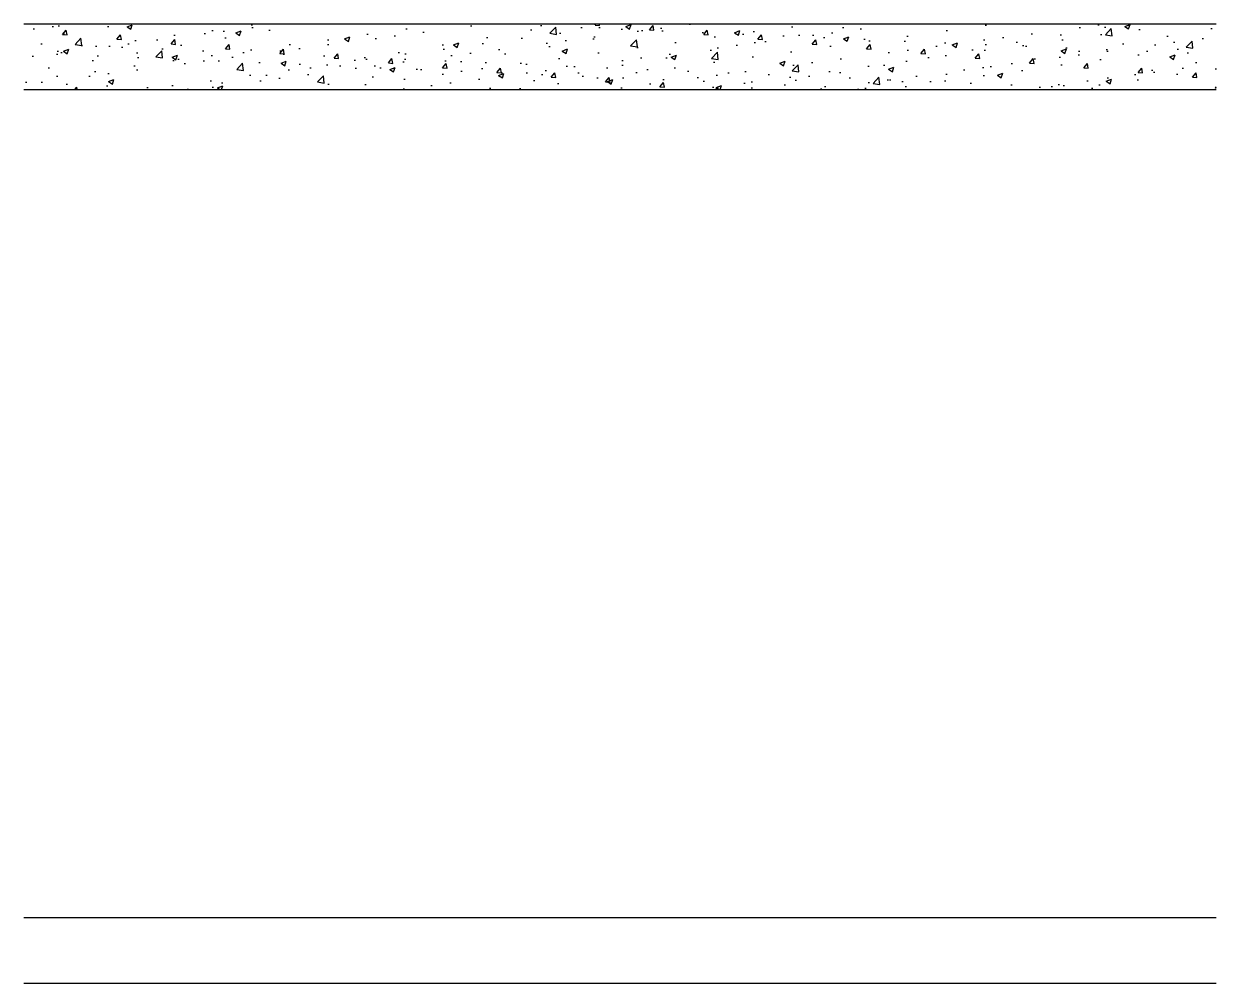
# Model space of a CAD drawing. Header units: millimetres. Extents: x 0 to 4000, y 0 to 3220.
import ezdxf

# ---------------------------------------------------------------- set-up
doc = ezdxf.new("R2010")
doc.units = ezdxf.units.MM
doc.layers.add('TUONG', color=7, linetype='Continuous')

msp = doc.modelspace()

# ---------------------------------------------------------------- hatches: boundary and pattern name
h = msp.add_hatch()
h.set_pattern_fill('AR-CONC')
h.paths.add_polyline_path([(0, 3000), (4000, 3000), (4000, 3220), (0, 3220)])

# ---------------------------------------------------------------- linework, layer by layer
at = {"layer": 'TUONG'}
for p, q in [((0, 3220), (4000, 3220)), ((0, 3000), (4000, 3000)), ((0, 220), (4000, 220)), ((0, 0), (4000, 0))]:
    msp.add_line(p, q, dxfattribs=at)

doc.saveas('drawing.dxf')
